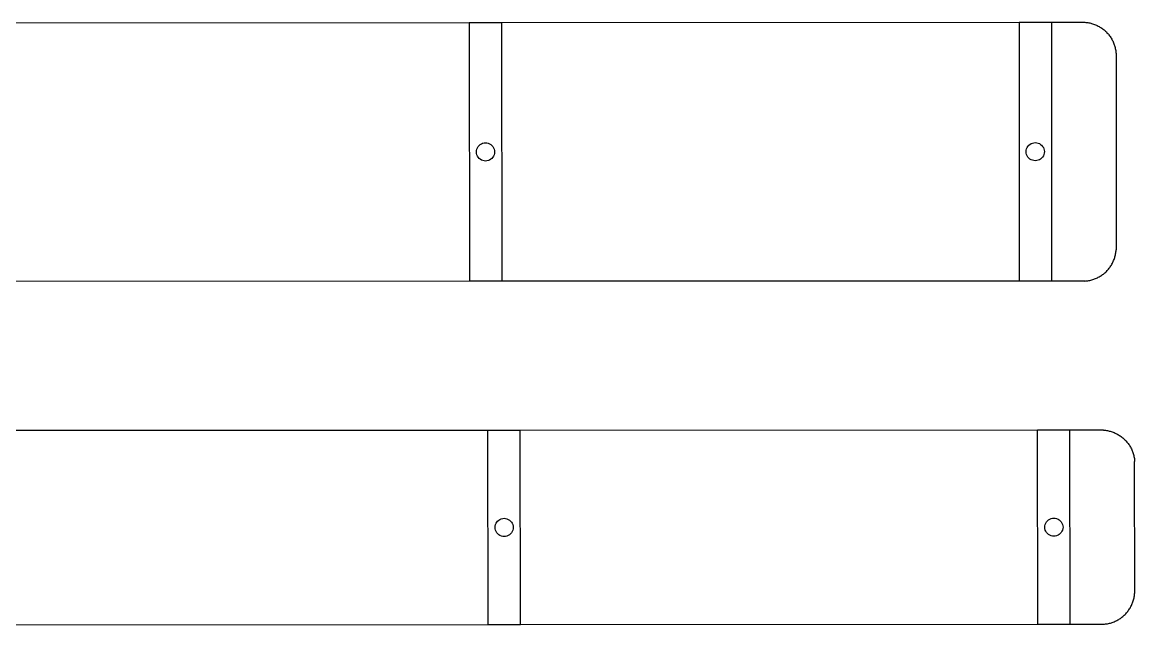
# Model space of a CAD drawing. Extents: x -71 to 71, y -22 to 22.
# Drawn here: x 54.04 to 71.25, y -7.67 to 1.64 of the extents above; entities that cross this region are included whole.
import ezdxf

# ---------------------------------------------------------------- set-up
doc = ezdxf.new("R2010")
doc.units = 0
doc.header["$MEASUREMENT"] = 0
doc.layers.get('0').update_dxf_attribs({"linetype": 'CONTINUOUS'})

msp = doc.modelspace()

# ---------------------------------------------------------------- linework, layer by layer
for p, q in [((52.956, 1.637), (60.956, 1.641)), ((60.956, 1.641), (60.958, -2.359)), ((60.956, 1.641), (61.456, 1.641)), ((61.456, 1.641), (69.456, 1.644)), ((61.456, 1.641), (61.458, -2.359)), ((69.456, 1.644), (69.956, 1.645)), ((69.456, 1.644), (69.458, -2.356)), ((69.956, 1.645), (70.472, 1.644)), ((69.956, 1.645), (69.958, -2.355)), ((70.472, 1.644), (70.487, 1.643)), ((70.487, 1.643), (70.503, 1.641)), ((70.503, 1.641), (70.518, 1.639)), ((70.518, 1.639), (70.533, 1.637)), ((70.533, 1.637), (70.549, 1.634)), ((70.549, 1.634), (70.564, 1.63)), ((70.564, 1.63), (70.579, 1.626)), ((70.579, 1.626), (70.594, 1.622)), ((70.594, 1.622), (70.609, 1.617)), ((70.609, 1.617), (70.623, 1.612)), ((70.623, 1.612), (70.638, 1.606)), ((70.638, 1.606), (70.652, 1.6)), ((70.652, 1.6), (70.666, 1.593)), ((70.666, 1.593), (70.68, 1.586)), ((70.68, 1.586), (70.694, 1.579)), ((70.694, 1.579), (70.708, 1.571)), ((70.708, 1.571), (70.721, 1.563)), ((70.721, 1.563), (70.734, 1.554)), ((70.734, 1.554), (70.746, 1.545)), ((70.746, 1.545), (70.759, 1.536)), ((70.759, 1.536), (70.771, 1.526)), ((70.771, 1.526), (70.783, 1.516)), ((70.783, 1.516), (70.794, 1.505)), ((70.794, 1.505), (70.806, 1.495)), ((70.806, 1.495), (70.816, 1.483)), ((70.816, 1.483), (70.827, 1.472)), ((70.827, 1.472), (70.837, 1.46)), ((70.837, 1.46), (70.847, 1.448)), ((70.847, 1.448), (70.856, 1.435)), ((70.856, 1.435), (70.866, 1.423)), ((70.866, 1.423), (70.874, 1.41)), ((70.874, 1.41), (70.882, 1.397)), ((70.882, 1.397), (70.89, 1.383)), ((70.89, 1.383), (70.898, 1.369)), ((70.898, 1.369), (70.905, 1.356)), ((70.905, 1.356), (70.911, 1.341)), ((70.911, 1.341), (70.918, 1.327)), ((70.918, 1.327), (70.923, 1.313)), ((70.923, 1.313), (70.929, 1.298)), ((70.929, 1.298), (70.934, 1.283)), ((70.934, 1.283), (70.938, 1.268)), ((70.938, 1.268), (70.942, 1.253)), ((70.942, 1.253), (70.945, 1.238)), ((70.945, 1.238), (70.948, 1.223)), ((70.948, 1.223), (70.951, 1.207)), ((70.951, 1.207), (70.953, 1.192)), ((70.953, 1.192), (70.955, 1.176)), ((70.955, 1.176), (70.956, 1.161)), ((70.956, 1.161), (70.957, 1.145)), ((70.957, 1.145), (70.958, -1.855)), ((70.957, 1.145), (70.957, -1.871)), ((61.066, -0.359), (61.068, -0.337)), ((61.068, -0.337), (61.073, -0.316)), ((61.073, -0.316), (61.082, -0.296)), ((61.082, -0.296), (61.093, -0.277)), ((61.093, -0.277), (61.108, -0.26)), ((61.108, -0.26), (61.124, -0.246)), ((61.124, -0.246), (61.143, -0.234)), ((61.143, -0.234), (61.163, -0.226)), ((61.163, -0.226), (61.185, -0.221)), ((61.185, -0.221), (61.207, -0.219)), ((61.207, -0.219), (61.229, -0.22)), ((61.229, -0.22), (61.25, -0.226)), ((61.25, -0.226), (61.271, -0.234)), ((61.271, -0.234), (61.29, -0.246)), ((61.29, -0.246), (61.306, -0.26)), ((61.306, -0.26), (61.321, -0.277)), ((61.321, -0.277), (61.332, -0.295)), ((61.332, -0.295), (61.341, -0.316)), ((61.341, -0.316), (61.346, -0.337)), ((61.346, -0.337), (61.348, -0.359)), ((69.566, -0.356), (69.568, -0.334)), ((69.568, -0.334), (69.573, -0.312)), ((69.573, -0.312), (69.582, -0.292)), ((69.582, -0.292), (69.593, -0.273)), ((69.593, -0.273), (69.608, -0.256)), ((69.608, -0.256), (69.624, -0.242)), ((69.624, -0.242), (69.643, -0.23)), ((69.643, -0.23), (69.663, -0.222)), ((69.663, -0.222), (69.685, -0.217)), ((69.685, -0.217), (69.707, -0.215)), ((69.707, -0.215), (69.729, -0.217)), ((69.729, -0.217), (69.75, -0.222)), ((69.75, -0.222), (69.771, -0.23)), ((69.771, -0.23), (69.79, -0.242)), ((69.79, -0.242), (69.806, -0.256)), ((69.806, -0.256), (69.821, -0.273)), ((69.821, -0.273), (69.832, -0.292)), ((69.832, -0.292), (69.841, -0.312)), ((69.841, -0.312), (69.846, -0.334)), ((69.846, -0.334), (69.848, -0.355)), ((61.068, -0.381), (61.066, -0.359)), ((61.073, -0.403), (61.068, -0.381)), ((61.082, -0.423), (61.073, -0.403)), ((61.093, -0.442), (61.082, -0.423)), ((61.108, -0.459), (61.093, -0.442)), ((61.124, -0.473), (61.108, -0.459)), ((61.143, -0.485), (61.124, -0.473)), ((61.164, -0.493), (61.143, -0.485)), ((61.185, -0.498), (61.164, -0.493)), ((61.207, -0.5), (61.185, -0.498)), ((61.229, -0.498), (61.207, -0.5)), ((61.251, -0.493), (61.229, -0.498)), ((61.271, -0.485), (61.251, -0.493)), ((61.29, -0.473), (61.271, -0.485)), ((61.306, -0.459), (61.29, -0.473)), ((61.321, -0.442), (61.306, -0.459)), ((61.332, -0.423), (61.321, -0.442)), ((61.341, -0.403), (61.332, -0.423)), ((61.346, -0.381), (61.341, -0.403)), ((61.348, -0.359), (61.346, -0.381)), ((69.568, -0.378), (69.566, -0.356)), ((69.573, -0.399), (69.568, -0.378)), ((69.582, -0.419), (69.573, -0.399)), ((69.593, -0.438), (69.582, -0.419)), ((69.608, -0.455), (69.593, -0.438)), ((69.624, -0.469), (69.608, -0.455)), ((69.643, -0.481), (69.624, -0.469)), ((69.664, -0.489), (69.643, -0.481)), ((69.685, -0.494), (69.664, -0.489)), ((69.707, -0.496), (69.685, -0.494)), ((69.729, -0.494), (69.707, -0.496)), ((69.751, -0.489), (69.729, -0.494)), ((69.771, -0.481), (69.751, -0.489)), ((69.79, -0.469), (69.771, -0.481)), ((69.806, -0.455), (69.79, -0.469)), ((69.821, -0.438), (69.806, -0.455)), ((69.832, -0.419), (69.821, -0.438)), ((69.841, -0.399), (69.832, -0.419)), ((69.846, -0.377), (69.841, -0.399)), ((69.848, -0.355), (69.846, -0.377)), ((70.954, -1.902), (70.956, -1.886)), ((70.956, -1.886), (70.957, -1.871)), ((70.958, -1.855), (70.957, -1.871)), ((70.906, -2.065), (70.913, -2.051)), ((70.913, -2.051), (70.919, -2.037)), ((70.919, -2.037), (70.925, -2.022)), ((70.925, -2.022), (70.93, -2.008)), ((70.93, -2.008), (70.935, -1.993)), ((70.935, -1.993), (70.939, -1.978)), ((70.939, -1.978), (70.943, -1.963)), ((70.943, -1.963), (70.947, -1.948)), ((70.947, -1.948), (70.95, -1.932)), ((70.95, -1.932), (70.952, -1.917)), ((70.952, -1.917), (70.954, -1.902)), ((70.761, -2.246), (70.773, -2.236)), ((70.773, -2.236), (70.784, -2.226)), ((70.784, -2.226), (70.796, -2.215)), ((70.796, -2.215), (70.807, -2.205)), ((70.807, -2.205), (70.818, -2.193)), ((70.818, -2.193), (70.829, -2.182)), ((70.829, -2.182), (70.839, -2.17)), ((70.839, -2.17), (70.848, -2.158)), ((70.848, -2.158), (70.858, -2.145)), ((70.858, -2.145), (70.867, -2.133)), ((70.867, -2.133), (70.876, -2.12)), ((70.876, -2.12), (70.884, -2.107)), ((70.884, -2.107), (70.892, -2.093)), ((70.892, -2.093), (70.899, -2.079)), ((70.899, -2.079), (70.906, -2.065)), ((60.958, -2.359), (52.958, -2.363)), ((61.458, -2.359), (60.958, -2.359)), ((69.458, -2.356), (61.458, -2.359)), ((69.958, -2.355), (69.458, -2.356)), ((70.473, -2.355), (69.958, -2.355)), ((70.473, -2.355), (70.489, -2.353)), ((70.489, -2.353), (70.504, -2.352)), ((70.504, -2.352), (70.52, -2.35)), ((70.52, -2.35), (70.535, -2.347)), ((70.535, -2.347), (70.551, -2.344)), ((70.551, -2.344), (70.566, -2.341)), ((70.566, -2.341), (70.581, -2.337)), ((70.581, -2.337), (70.596, -2.332)), ((70.596, -2.332), (70.611, -2.327)), ((70.611, -2.327), (70.625, -2.322)), ((70.625, -2.322), (70.64, -2.316)), ((70.64, -2.316), (70.654, -2.31)), ((70.654, -2.31), (70.668, -2.304)), ((70.668, -2.304), (70.682, -2.297)), ((70.682, -2.297), (70.696, -2.289)), ((70.696, -2.289), (70.709, -2.281)), ((70.709, -2.281), (70.722, -2.273)), ((70.722, -2.273), (70.735, -2.264)), ((70.735, -2.264), (70.748, -2.255)), ((70.748, -2.255), (70.761, -2.246)), ((61.244, -4.662), (53.244, -4.666)), ((61.246, -7.662), (61.244, -4.662)), ((61.744, -4.662), (61.244, -4.662)), ((69.744, -4.658), (61.744, -4.662)), ((61.746, -7.662), (61.744, -4.662)), ((69.746, -7.658), (69.744, -4.658)), ((70.244, -4.658), (69.744, -4.658)), ((70.246, -7.658), (70.244, -4.658)), ((70.76, -4.659), (70.244, -4.658)), ((70.76, -4.659), (70.775, -4.66)), ((70.775, -4.66), (70.791, -4.661)), ((70.791, -4.661), (70.806, -4.663)), ((70.806, -4.663), (70.822, -4.666)), ((70.822, -4.666), (70.837, -4.669)), ((70.837, -4.669), (70.852, -4.672)), ((70.852, -4.672), (70.867, -4.676)), ((70.867, -4.676), (70.882, -4.681)), ((70.882, -4.681), (70.897, -4.686)), ((70.897, -4.686), (70.912, -4.691)), ((70.912, -4.691), (70.926, -4.697)), ((70.926, -4.697), (70.941, -4.703)), ((70.941, -4.703), (70.955, -4.709)), ((70.955, -4.709), (70.969, -4.716)), ((70.969, -4.716), (70.982, -4.724)), ((70.982, -4.724), (70.996, -4.732)), ((70.996, -4.732), (71.009, -4.74)), ((71.009, -4.74), (71.022, -4.748)), ((71.022, -4.748), (71.035, -4.758)), ((71.035, -4.758), (71.047, -4.767)), ((71.047, -4.767), (71.059, -4.777)), ((71.059, -4.777), (71.071, -4.787)), ((71.071, -4.787), (71.083, -4.797)), ((71.083, -4.797), (71.094, -4.808)), ((71.094, -4.808), (71.105, -4.819)), ((71.105, -4.819), (71.115, -4.831)), ((71.115, -4.831), (71.125, -4.843)), ((71.125, -4.843), (71.135, -4.855)), ((71.135, -4.855), (71.144, -4.867)), ((71.144, -4.867), (71.154, -4.88)), ((71.154, -4.88), (71.162, -4.893)), ((71.162, -4.893), (71.17, -4.906)), ((71.17, -4.906), (71.178, -4.92)), ((71.178, -4.92), (71.186, -4.933)), ((71.186, -4.933), (71.193, -4.947)), ((71.193, -4.947), (71.199, -4.961)), ((71.199, -4.961), (71.206, -4.976)), ((71.206, -4.976), (71.211, -4.99)), ((71.211, -4.99), (71.217, -5.005)), ((71.217, -5.005), (71.221, -5.02)), ((71.221, -5.02), (71.226, -5.035)), ((71.226, -5.035), (71.23, -5.05)), ((71.23, -5.05), (71.233, -5.065)), ((71.233, -5.065), (71.236, -5.08)), ((71.236, -5.08), (71.239, -5.096)), ((71.239, -5.096), (71.241, -5.111)), ((71.241, -5.111), (71.243, -5.126)), ((71.243, -5.126), (71.244, -5.142)), ((71.244, -5.158), (71.244, -5.142)), ((71.245, -7.158), (71.244, -5.158)), ((69.951, -6.025), (69.973, -6.019)), ((69.973, -6.019), (69.995, -6.018)), ((69.995, -6.018), (70.017, -6.019)), ((70.017, -6.019), (70.038, -6.024)), ((61.354, -6.162), (61.356, -6.14)), ((61.356, -6.184), (61.354, -6.162)), ((61.356, -6.14), (61.361, -6.119)), ((61.361, -6.206), (61.356, -6.184)), ((61.361, -6.119), (61.37, -6.098)), ((61.37, -6.098), (61.381, -6.079)), ((61.381, -6.079), (61.395, -6.063)), ((61.395, -6.063), (61.412, -6.048)), ((61.412, -6.048), (61.431, -6.037)), ((61.431, -6.037), (61.451, -6.028)), ((61.451, -6.028), (61.473, -6.023)), ((61.473, -6.023), (61.495, -6.021)), ((61.495, -6.021), (61.517, -6.023)), ((61.517, -6.023), (61.538, -6.028)), ((61.538, -6.028), (61.559, -6.037)), ((61.559, -6.037), (61.578, -6.048)), ((61.578, -6.048), (61.594, -6.063)), ((61.594, -6.063), (61.609, -6.079)), ((61.609, -6.079), (61.62, -6.098)), ((61.62, -6.098), (61.629, -6.119)), ((61.629, -6.119), (61.634, -6.14)), ((61.634, -6.184), (61.629, -6.205)), ((61.634, -6.14), (61.636, -6.162)), ((61.636, -6.162), (61.634, -6.184)), ((69.854, -6.158), (69.856, -6.136)), ((69.856, -6.18), (69.854, -6.158)), ((69.856, -6.136), (69.861, -6.115)), ((69.861, -6.202), (69.856, -6.18)), ((69.861, -6.115), (69.87, -6.094)), ((69.87, -6.094), (69.881, -6.076)), ((69.881, -6.076), (69.895, -6.059)), ((69.895, -6.059), (69.912, -6.044)), ((69.912, -6.044), (69.931, -6.033)), ((69.931, -6.033), (69.951, -6.025)), ((70.038, -6.024), (70.059, -6.033)), ((70.059, -6.033), (70.078, -6.044)), ((70.078, -6.044), (70.094, -6.059)), ((70.094, -6.059), (70.109, -6.076)), ((70.109, -6.076), (70.12, -6.094)), ((70.12, -6.094), (70.129, -6.115)), ((70.129, -6.115), (70.134, -6.136)), ((70.134, -6.18), (70.129, -6.202)), ((70.134, -6.136), (70.136, -6.158)), ((70.136, -6.158), (70.134, -6.18)), ((61.37, -6.226), (61.361, -6.206)), ((61.381, -6.245), (61.37, -6.226)), ((61.396, -6.262), (61.381, -6.245)), ((61.412, -6.276), (61.396, -6.262)), ((61.431, -6.287), (61.412, -6.276)), ((61.452, -6.296), (61.431, -6.287)), ((61.473, -6.301), (61.452, -6.296)), ((61.495, -6.303), (61.473, -6.301)), ((61.517, -6.301), (61.495, -6.303)), ((61.538, -6.296), (61.517, -6.301)), ((61.559, -6.287), (61.538, -6.296)), ((61.578, -6.276), (61.559, -6.287)), ((61.594, -6.261), (61.578, -6.276)), ((61.609, -6.245), (61.594, -6.261)), ((61.62, -6.226), (61.609, -6.245)), ((61.629, -6.205), (61.62, -6.226)), ((69.87, -6.222), (69.861, -6.202)), ((69.881, -6.241), (69.87, -6.222)), ((69.896, -6.258), (69.881, -6.241)), ((69.912, -6.272), (69.896, -6.258)), ((69.931, -6.284), (69.912, -6.272)), ((69.952, -6.292), (69.931, -6.284)), ((69.973, -6.297), (69.952, -6.292)), ((69.995, -6.299), (69.973, -6.297)), ((70.017, -6.297), (69.995, -6.299)), ((70.038, -6.292), (70.017, -6.297)), ((70.059, -6.283), (70.038, -6.292)), ((70.078, -6.272), (70.059, -6.283)), ((70.094, -6.258), (70.078, -6.272)), ((70.109, -6.241), (70.094, -6.258)), ((70.12, -6.222), (70.109, -6.241)), ((70.129, -6.202), (70.12, -6.222)), ((71.237, -7.235), (71.24, -7.22)), ((71.24, -7.22), (71.242, -7.204)), ((71.242, -7.204), (71.244, -7.189)), ((71.244, -7.189), (71.245, -7.173)), ((71.245, -7.173), (71.245, -7.158)), ((71.172, -7.409), (71.18, -7.396)), ((71.18, -7.396), (71.187, -7.382)), ((71.187, -7.382), (71.194, -7.368)), ((71.194, -7.368), (71.201, -7.354)), ((71.201, -7.354), (71.207, -7.34)), ((71.207, -7.34), (71.212, -7.325)), ((71.212, -7.325), (71.218, -7.31)), ((71.218, -7.31), (71.223, -7.296)), ((71.223, -7.296), (71.227, -7.281)), ((71.227, -7.281), (71.231, -7.266)), ((71.231, -7.266), (71.234, -7.25)), ((71.234, -7.25), (71.237, -7.235)), ((71.01, -7.576), (71.023, -7.567)), ((71.023, -7.567), (71.036, -7.558)), ((71.036, -7.558), (71.048, -7.549)), ((71.048, -7.549), (71.061, -7.539)), ((71.061, -7.539), (71.072, -7.529)), ((71.072, -7.529), (71.084, -7.518)), ((71.084, -7.518), (71.095, -7.507)), ((71.095, -7.507), (71.106, -7.496)), ((71.106, -7.496), (71.116, -7.484)), ((71.116, -7.484), (71.127, -7.473)), ((71.127, -7.473), (71.136, -7.46)), ((71.136, -7.46), (71.146, -7.448)), ((71.146, -7.448), (71.155, -7.435)), ((71.155, -7.435), (71.163, -7.422)), ((71.163, -7.422), (71.172, -7.409)), ((53.246, -7.666), (61.246, -7.662)), ((61.246, -7.662), (61.746, -7.662)), ((61.746, -7.662), (69.746, -7.658)), ((69.746, -7.658), (70.246, -7.658)), ((70.246, -7.658), (70.761, -7.657)), ((70.761, -7.657), (70.777, -7.656)), ((70.777, -7.656), (70.792, -7.654)), ((70.792, -7.654), (70.808, -7.652)), ((70.808, -7.652), (70.823, -7.65)), ((70.823, -7.65), (70.838, -7.647)), ((70.838, -7.647), (70.854, -7.643)), ((70.854, -7.643), (70.869, -7.639)), ((70.869, -7.639), (70.884, -7.635)), ((70.884, -7.635), (70.898, -7.63)), ((70.898, -7.63), (70.913, -7.625)), ((70.913, -7.625), (70.928, -7.619)), ((70.928, -7.619), (70.942, -7.613)), ((70.942, -7.613), (70.956, -7.606)), ((70.956, -7.606), (70.97, -7.599)), ((70.97, -7.599), (70.984, -7.592)), ((70.984, -7.592), (70.997, -7.584)), ((70.997, -7.584), (71.01, -7.576))]:
    msp.add_line(p, q)

doc.saveas('drawing.dxf')
